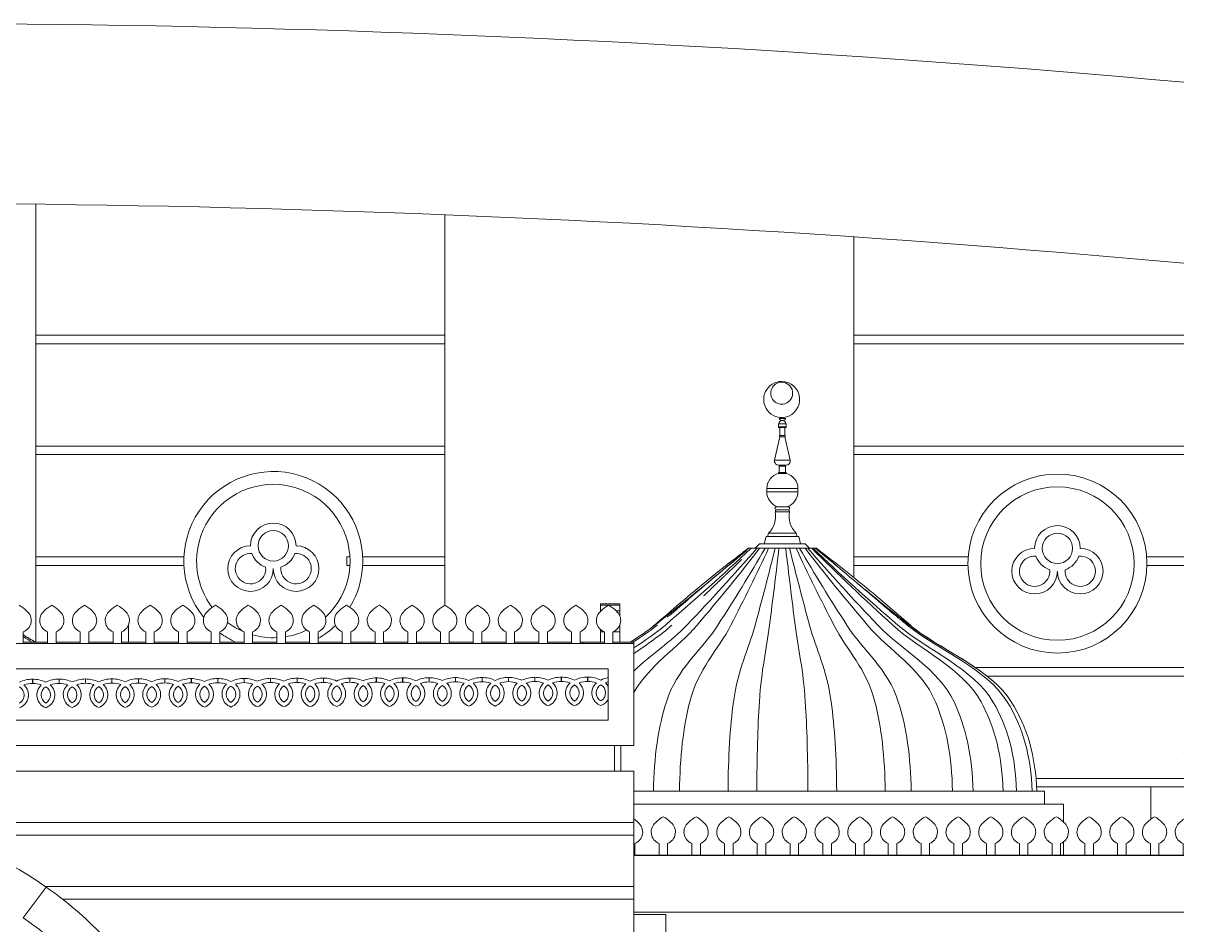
# Model space of a CAD drawing. Header units: inches. Extents: x -6210 to 141093, y -2740 to 21225.
# Drawn here: x 94231.3 to 94503.7, y 3400 to 3611.6 of the extents above; entities that cross this region are included whole.
import ezdxf

# ---------------------------------------------------------------- set-up
doc = ezdxf.new("R2010")
doc.units = ezdxf.units.IN
doc.header["$LTSCALE"] = 100
doc.header["$MEASUREMENT"] = 0
doc.layers.add('car area', color=53, linetype='Continuous')

msp = doc.modelspace()

# ---------------------------------------------------------------- linework, layer by layer
at = {"layer": 'car area', "linetype": 'Continuous', "lineweight": 0, "extrusion": (0, 1, 0)}
for p, q in [((94234.28068, 3569.10448), (94234.28068, 3466.33662)), ((94330.28068, 3474.99118), (94330.28068, 3566.62756)), ((94426.28068, 3561.42261), (94426.28068, 3481.46127)), ((94330.28068, 3538.33662), (94234.28068, 3538.33662)), ((94330.28068, 3536.33662), (94234.28068, 3536.33662)), ((94503.68385, 3538.33662), (94426.28068, 3538.33662)), ((94503.68385, 3536.33662), (94426.28068, 3536.33662)), ((94503.68385, 3536.33662), (94503.68451, 3536.33662)), ((94503.68451, 3536.33662), (94503.68385, 3536.33662)), ((94503.68451, 3536.33662), (94503.68385, 3536.33662)), ((94503.68451, 3536.33662), (94503.7107, 3536.33662)), ((94503.7107, 3536.33662), (94503.68451, 3536.33662)), ((94503.7107, 3536.33662), (94503.68451, 3536.33662)), ((94408.60415, 3517.56011), (94408.56385, 3516.87496)), ((94410.4082, 3516.87496), (94408.56385, 3516.87496)), ((94410.4082, 3516.87496), (94408.56385, 3516.87496)), ((94410.3679, 3517.56011), (94408.60415, 3517.56011)), ((94410.3679, 3517.56011), (94408.60415, 3517.56011)), ((94410.25975, 3518.79474), (94408.73591, 3518.79474)), ((94410.3679, 3517.56011), (94410.4082, 3516.87496)), ((94408.92154, 3514.46443), (94407.62515, 3509.04001)), ((94410.22393, 3516.67953), (94408.74812, 3516.67953)), ((94408.92154, 3516.67953), (94408.92154, 3514.83361)), ((94410.05051, 3514.83361), (94408.92154, 3514.83361)), ((94410.05051, 3514.83361), (94408.92154, 3514.83361)), ((94410.05051, 3514.46443), (94408.92154, 3514.46443)), ((94410.05051, 3514.46443), (94408.92154, 3514.46443)), ((94410.05051, 3516.67953), (94410.05051, 3514.83361)), ((94410.05051, 3514.46443), (94411.3469, 3509.04001)), ((94330.28068, 3512.33662), (94234.28068, 3512.33662)), ((94503.68377, 3512.33662), (94426.28068, 3512.33662)), ((94503.68385, 3512.33662), (94503.68377, 3512.33662)), ((94330.28068, 3510.33662), (94234.28068, 3510.33662)), ((94411.3469, 3509.04001), (94407.62515, 3509.04001)), ((94411.3469, 3509.04001), (94407.62515, 3509.04001)), ((94503.68377, 3510.33662), (94426.28068, 3510.33662)), ((94503.68377, 3510.33662), (94503.68385, 3510.33662)), ((94410.38361, 3506.15779), (94408.58845, 3506.15779)), ((94408.58845, 3506.15779), (94408.58845, 3505.92393)), ((94410.38361, 3505.92393), (94408.58845, 3505.92393)), ((94410.38361, 3505.92393), (94408.58845, 3505.92393)), ((94410.24516, 3507.81912), (94408.72689, 3507.81912)), ((94410.19902, 3507.63453), (94408.77304, 3507.63453)), ((94408.77304, 3507.63453), (94408.77304, 3506.15779)), ((94410.19902, 3507.63453), (94410.19902, 3506.15779)), ((94410.38361, 3506.15779), (94410.38361, 3505.92393)), ((94413.13815, 3502.35306), (94405.83391, 3502.35306)), ((94413.13815, 3501.61469), (94405.83391, 3501.61469)), ((94405.88005, 3502.35306), (94405.88005, 3501.61469)), ((94413.092, 3502.35306), (94413.092, 3501.61469)), ((94410.85882, 3498.10744), (94408.11323, 3498.10744)), ((94411.13826, 3496.93836), (94407.83379, 3496.93836)), ((94411.13826, 3496.93836), (94407.83379, 3496.93836)), ((94410.85882, 3497.36908), (94408.11323, 3497.36908)), ((94405.65197, 3491.12461), (94405.23502, 3489.36545)), ((94413.32008, 3491.12461), (94405.65197, 3491.12461)), ((94413.32008, 3491.12461), (94405.65197, 3491.12461)), ((94406.20639, 3491.86298), (94406.03138, 3491.12461)), ((94412.76566, 3491.86298), (94406.20639, 3491.86298)), ((94412.76566, 3491.86298), (94406.20639, 3491.86298)), ((94412.76566, 3491.86298), (94412.94067, 3491.12461)), ((94413.32008, 3491.12461), (94413.73704, 3489.36545)), ((94401.48603, 3488.33662), (94401.52603, 3488.33662)), ((94401.52603, 3488.33662), (94401.66871, 3488.33662)), ((94401.66871, 3488.33662), (94402.16252, 3488.33662)), ((94402.16252, 3488.33662), (94402.57661, 3488.33662)), ((94402.57661, 3488.33662), (94403.51589, 3488.33662)), ((94404.12768, 3489.36545), (94403.11487, 3488.33662)), ((94403.51589, 3488.33662), (94404.16085, 3488.33662)), ((94414.84437, 3489.36545), (94404.12768, 3489.36545)), ((94414.84437, 3489.36545), (94404.12768, 3489.36545)), ((94404.16085, 3488.33662), (94405.45366, 3488.33662)), ((94405.45366, 3488.33662), (94406.26636, 3488.33662)), ((94406.26636, 3488.33662), (94407.78615, 3488.33662)), ((94407.78615, 3488.33662), (94408.68703, 3488.33662)), ((94408.68703, 3488.33662), (94410.28503, 3488.33662)), ((94410.28503, 3488.33662), (94411.18591, 3488.33662)), ((94411.18591, 3488.33662), (94412.7057, 3488.33662)), ((94412.7057, 3488.33662), (94413.51839, 3488.33662)), ((94413.51839, 3488.33662), (94414.8112, 3488.33662)), ((94414.8112, 3488.33662), (94415.45616, 3488.33662)), ((94414.84437, 3489.36545), (94415.85718, 3488.33662)), ((94415.45616, 3488.33662), (94416.39544, 3488.33662)), ((94416.39544, 3488.33662), (94416.7152, 3488.33662)), ((94416.7152, 3488.33662), (94417.30334, 3488.33662)), ((94417.30334, 3488.33662), (94417.42014, 3488.33662)), ((94417.42014, 3488.33662), (94417.48603, 3488.33662)), ((94269.02951, 3486.33662), (94234.28068, 3486.33662)), ((94269.03152, 3484.33662), (94234.28068, 3484.33662)), ((94307.26395, 3484.33662), (94307.26759, 3486.33662)), ((94307.97769, 3484.33662), (94307.26395, 3484.33662)), ((94307.98004, 3486.33662), (94307.26759, 3486.33662)), ((94330.28068, 3484.33662), (94310.98184, 3484.33662)), ((94330.28068, 3486.33662), (94310.98385, 3486.33662)), ((94453.1091, 3486.33662), (94426.28068, 3486.33662)), ((94453.05426, 3484.33662), (94426.28068, 3484.33662)), ((94503.68377, 3486.33662), (94494.99081, 3486.33662)), ((94503.68377, 3484.33662), (94495.04566, 3484.33662)), ((94503.68385, 3486.33662), (94503.68377, 3486.33662)), ((94503.68377, 3484.33662), (94503.68385, 3484.33662)), ((94366.80573, 3474.99864), (94366.80573, 3475.30981)), ((94366.80573, 3475.30981), (94371.30573, 3475.30981)), ((94366.80573, 3474.99842), (94366.80573, 3474.99864)), ((94366.80573, 3474.99864), (94368.70294, 3474.99864)), ((94366.80573, 3473.64529), (94366.80573, 3474.99842)), ((94366.80573, 3474.99842), (94368.70252, 3474.99842)), ((94366.80573, 3473.53195), (94366.80573, 3473.64529)), ((94366.80573, 3473.64529), (94366.94039, 3473.64529)), ((94368.70391, 3474.99864), (94371.30573, 3474.99864)), ((94368.70434, 3474.99842), (94371.30573, 3474.99842)), ((94370.46647, 3473.64529), (94371.30573, 3473.64529)), ((94371.30573, 3475.30981), (94371.30573, 3474.99864)), ((94371.30573, 3474.99864), (94371.30573, 3474.99842)), ((94371.30573, 3474.99842), (94371.30573, 3473.64529)), ((94371.30573, 3473.64529), (94371.30573, 3472.56071)), ((94231.32843, 3468.75167), (94231.32843, 3466.04076)), ((94237.01593, 3466.04076), (94237.01593, 3468.75168)), ((94239.01593, 3468.75168), (94239.01593, 3466.04076)), ((94244.70343, 3466.04076), (94244.70343, 3468.75168)), ((94246.70343, 3468.75168), (94246.70343, 3466.04076)), ((94252.39093, 3466.04076), (94252.39093, 3468.7518)), ((94254.39093, 3468.7518), (94254.39093, 3466.04076)), ((94255.98603, 3466.33662), (94255.98603, 3470.25101)), ((94255.98603, 3466.33662), (94255.98603, 3470.25101)), ((94260.07843, 3466.04076), (94260.07843, 3468.75193)), ((94262.07843, 3468.75193), (94262.07843, 3466.04076)), ((94267.76593, 3466.04076), (94267.76593, 3468.7517)), ((94269.76593, 3468.7517), (94269.76593, 3466.04076)), ((94275.45343, 3466.04076), (94275.45343, 3468.7517)), ((94277.45343, 3468.7517), (94277.45343, 3466.04076)), ((94283.14093, 3466.04076), (94283.14093, 3468.75171)), ((94285.14093, 3468.75171), (94285.14093, 3466.04076)), ((94290.82843, 3466.04076), (94290.82843, 3468.75183)), ((94292.82843, 3468.75183), (94292.82843, 3466.04076)), ((94298.51593, 3466.04076), (94298.51593, 3468.75195)), ((94300.51593, 3468.75195), (94300.51593, 3466.04076)), ((94306.20343, 3466.04076), (94306.20343, 3468.75173)), ((94308.20343, 3468.75173), (94308.20343, 3466.04076)), ((94313.89093, 3466.04076), (94313.89093, 3468.75173)), ((94315.89093, 3468.75173), (94315.89093, 3466.04076)), ((94321.57843, 3466.04076), (94321.57843, 3468.75174)), ((94323.57843, 3468.75174), (94323.57843, 3466.04076)), ((94329.26593, 3466.04076), (94329.26593, 3468.75186)), ((94331.26593, 3468.75186), (94331.26593, 3466.04076)), ((94336.95343, 3466.04076), (94336.95343, 3468.75198)), ((94338.95343, 3468.75198), (94338.95343, 3466.04076)), ((94344.64093, 3466.04076), (94344.64093, 3468.75175)), ((94346.64093, 3468.75175), (94346.64093, 3466.04076)), ((94352.32843, 3466.04076), (94352.32843, 3468.75176)), ((94354.32843, 3468.75176), (94354.32843, 3466.04076)), ((94360.01593, 3466.04076), (94360.01593, 3468.75177)), ((94362.01593, 3468.75177), (94362.01593, 3466.04076)), ((94366.80573, 3468.75141), (94366.80573, 3469.29607)), ((94366.80573, 3466.33662), (94366.80573, 3468.75141)), ((94366.80573, 3468.75141), (94367.70343, 3468.75141)), ((94367.70343, 3466.04076), (94367.70343, 3468.75189)), ((94369.70343, 3468.75189), (94369.70343, 3466.04076)), ((94369.70343, 3468.75141), (94371.30573, 3468.75141)), ((94371.30573, 3470.26732), (94371.30573, 3468.75141)), ((94371.30573, 3468.75141), (94371.30573, 3466.33662)), ((94047.59647, 3466.04076), (94374.59647, 3466.04076)), ((94237.01593, 3466.33662), (94231.32843, 3466.33662)), ((94244.70343, 3466.33662), (94239.01593, 3466.33662)), ((94252.39093, 3466.33662), (94246.70343, 3466.33662)), ((94260.07843, 3466.33662), (94254.39093, 3466.33662)), ((94267.76593, 3466.33662), (94262.07843, 3466.33662)), ((94275.45343, 3466.33662), (94269.76593, 3466.33662)), ((94283.14093, 3466.33662), (94277.45343, 3466.33662)), ((94290.82843, 3466.33662), (94285.14093, 3466.33662)), ((94298.51593, 3466.33662), (94292.82843, 3466.33662)), ((94306.20343, 3466.33662), (94300.51593, 3466.33662)), ((94313.89093, 3466.33662), (94308.20343, 3466.33662)), ((94321.57843, 3466.33662), (94315.89093, 3466.33662)), ((94329.26593, 3466.33662), (94323.57843, 3466.33662)), ((94336.95343, 3466.33662), (94331.26593, 3466.33662)), ((94344.64093, 3466.33662), (94338.95343, 3466.33662)), ((94352.32843, 3466.33662), (94346.64093, 3466.33662)), ((94360.01593, 3466.33662), (94354.32843, 3466.33662)), ((94362.59647, 3466.33662), (94362.01593, 3466.33662)), ((94362.59647, 3466.33662), (94362.59647, 3466.04076)), ((94367.70343, 3466.33662), (94362.59647, 3466.33662)), ((94374.59647, 3466.33662), (94369.70343, 3466.33662)), ((94374.59647, 3466.04076), (94374.59647, 3466.33662)), ((94374.59647, 3466.04076), (94374.59647, 3442.04076)), ((94053.59647, 3460.04076), (94368.59647, 3460.04076)), ((94368.59647, 3460.04076), (94368.59647, 3448.04076)), ((94503.68377, 3460.33662), (94454.83768, 3460.33662)), ((94503.68385, 3460.33662), (94503.68377, 3460.33662)), ((94233.5005, 3456.62859), (94233.5005, 3457.62585)), ((94233.52793, 3457.6259), (94233.52793, 3456.62864)), ((94239.7126, 3457.64911), (94239.7126, 3456.65185)), ((94239.7126, 3456.65185), (94239.7126, 3457.64911)), ((94245.9247, 3457.67236), (94245.9247, 3456.6751)), ((94245.9247, 3456.6751), (94245.9247, 3457.67236)), ((94252.1368, 3457.69562), (94252.1368, 3456.69836)), ((94252.1368, 3456.69836), (94252.1368, 3457.69562)), ((94258.3489, 3457.71888), (94258.3489, 3456.72162)), ((94258.3489, 3456.72162), (94258.3489, 3457.71888)), ((94264.561, 3457.74213), (94264.561, 3456.74487)), ((94264.561, 3456.74487), (94264.561, 3457.74213)), ((94270.74567, 3456.76808), (94270.74567, 3457.76534)), ((94270.7731, 3457.76539), (94270.7731, 3456.76813)), ((94276.95777, 3457.7886), (94276.95777, 3456.79133)), ((94276.95777, 3456.79133), (94276.95777, 3457.7886)), ((94283.16987, 3457.81185), (94283.16987, 3456.81459)), ((94283.16987, 3456.81459), (94283.16987, 3457.81185)), ((94289.38197, 3457.83511), (94289.38197, 3456.83785)), ((94289.38197, 3456.83785), (94289.38197, 3457.83511)), ((94295.56664, 3456.86105), (94295.56664, 3457.85831)), ((94295.59407, 3457.85836), (94295.59407, 3456.8611)), ((94301.77874, 3457.88157), (94301.77874, 3456.88431)), ((94301.77874, 3456.88431), (94301.77874, 3457.88157)), ((94307.99084, 3457.90483), (94307.99084, 3456.90757)), ((94307.99084, 3456.90757), (94307.99084, 3457.90483)), ((94314.17551, 3456.93077), (94314.17551, 3457.92803)), ((94314.20294, 3457.92808), (94314.20294, 3456.93082)), ((94320.36018, 3456.95398), (94320.36018, 3457.95124)), ((94320.38761, 3457.95129), (94320.38761, 3456.95403)), ((94326.57228, 3457.97449), (94326.57228, 3456.97723)), ((94326.57228, 3456.97723), (94326.57228, 3457.97449)), ((94332.78438, 3457.99775), (94332.78438, 3457.00049)), ((94332.78438, 3457.00049), (94332.78438, 3457.99775)), ((94338.99648, 3458.02101), (94338.99648, 3457.02375)), ((94338.99648, 3457.02375), (94338.99648, 3458.02101)), ((94345.20858, 3458.04426), (94345.20858, 3457.047)), ((94345.20858, 3457.047), (94345.20858, 3458.04426)), ((94351.42068, 3458.06752), (94351.42068, 3457.07026)), ((94351.42068, 3457.07026), (94351.42068, 3458.06752)), ((94357.60535, 3457.09346), (94357.60535, 3458.09073)), ((94357.63278, 3458.09078), (94357.63278, 3457.09352)), ((94363.79002, 3457.11667), (94363.79002, 3458.11393)), ((94363.81745, 3458.11398), (94363.81745, 3457.11672)), ((94503.68377, 3458.33662), (94457.56851, 3458.33662)), ((94503.68377, 3458.33662), (94503.68385, 3458.33662)), ((94368.59647, 3448.04076), (94053.59647, 3448.04076)), ((94047.59647, 3442.04076), (94374.59647, 3442.04076)), ((94370.09647, 3442.04076), (94370.09647, 3436.04076)), ((94371.59647, 3442.04076), (94371.59647, 3436.04076)), ((94371.59647, 3442.04076), (94371.59647, 3436.04076)), ((94503.68363, 3440.33662), (94503.68407, 3440.33662)), ((94503.68407, 3440.35874), (94503.68381, 3440.35874)), ((94374.59647, 3436.04076), (94047.59647, 3436.04076)), ((94374.59647, 3436.04076), (94374.59647, 3424.00777)), ((94503.68381, 3434.33662), (94469.02586, 3434.33662)), ((94470.98603, 3431.33662), (94374.59647, 3431.33662)), ((94503.68381, 3432.33662), (94469.15476, 3432.33662)), ((94470.98603, 3428.33662), (94470.98603, 3431.33662)), ((94495.98603, 3424.78306), (94495.98603, 3432.33662)), ((94495.98603, 3424.78306), (94495.98603, 3432.33662)), ((94475.48603, 3428.33662), (94374.59647, 3428.33662)), ((94475.48603, 3424.0593), (94475.48603, 3428.33662)), ((94047.59647, 3424.00777), (94374.59647, 3424.00777)), ((94374.59647, 3424.00777), (94374.59647, 3421.00777)), ((94374.59647, 3421.00777), (94047.59647, 3421.00777)), ((94374.59647, 3421.00777), (94374.59647, 3409.00777)), ((94374.86102, 3419.08468), (94374.86103, 3416.33907)), ((94380.54853, 3416.33919), (94380.54852, 3419.0848)), ((94382.54852, 3419.0848), (94382.54853, 3416.3392)), ((94388.23603, 3416.33908), (94388.23602, 3419.08469)), ((94390.23602, 3419.08469), (94390.23603, 3416.33908)), ((94395.92353, 3416.33909), (94395.92352, 3419.0847)), ((94397.92352, 3419.0847), (94397.92353, 3416.33909)), ((94403.61103, 3416.33909), (94403.61102, 3419.0847)), ((94405.61102, 3419.0847), (94405.61103, 3416.3391)), ((94411.29853, 3416.33922), (94411.29852, 3419.08483)), ((94413.29852, 3419.08483), (94413.29853, 3416.33922)), ((94418.98603, 3416.33934), (94418.98602, 3419.08495)), ((94420.98602, 3419.08495), (94420.98603, 3416.33934)), ((94426.67353, 3416.33946), (94426.67352, 3419.08507)), ((94428.67352, 3419.08507), (94428.67353, 3416.33946)), ((94434.36103, 3416.33958), (94434.36102, 3419.08519)), ((94436.36102, 3419.08519), (94436.36103, 3416.33958)), ((94442.04853, 3416.3397), (94442.04852, 3419.08531)), ((94444.04852, 3419.08531), (94444.04853, 3416.33971)), ((94449.73603, 3416.33913), (94449.73602, 3419.08474)), ((94451.73602, 3419.08474), (94451.73603, 3416.33913)), ((94457.42353, 3416.33925), (94457.42352, 3419.08486)), ((94459.42352, 3419.08486), (94459.42353, 3416.33925)), ((94465.11103, 3416.33937), (94465.11102, 3419.08498)), ((94467.11102, 3419.08498), (94467.11103, 3416.33937)), ((94472.79853, 3416.33914), (94472.79852, 3419.08475)), ((94474.79852, 3419.08475), (94474.79853, 3416.33915)), ((94475.48603, 3416.33662), (94475.48603, 3419.45794)), ((94480.48603, 3416.33927), (94480.48602, 3419.08488)), ((94482.48602, 3419.08488), (94482.48603, 3416.33927)), ((94488.17353, 3416.33916), (94488.17352, 3419.08477)), ((94490.17352, 3419.08477), (94490.17353, 3416.33916)), ((94495.86103, 3416.33928), (94495.86102, 3419.08489)), ((94497.86102, 3419.08489), (94497.86103, 3416.33928)), ((94503.54853, 3416.3394), (94503.54852, 3419.08501)), ((94374.86103, 3416.33907), (94374.59647, 3416.33907)), ((94503.68381, 3416.33662), (94374.59647, 3416.33662)), ((94374.59647, 3416.22445), (94503.68381, 3416.22445)), ((94382.54853, 3416.3392), (94380.54853, 3416.33919)), ((94390.23603, 3416.33908), (94388.23603, 3416.33908)), ((94397.92353, 3416.33909), (94395.92353, 3416.33909)), ((94405.61103, 3416.3391), (94403.61103, 3416.33909)), ((94413.29853, 3416.33922), (94411.29853, 3416.33922)), ((94420.98603, 3416.33934), (94418.98603, 3416.33934)), ((94428.67353, 3416.33946), (94426.67353, 3416.33946)), ((94436.36103, 3416.33958), (94434.36103, 3416.33958)), ((94444.04853, 3416.33971), (94442.04853, 3416.3397)), ((94451.73603, 3416.33913), (94449.73603, 3416.33913)), ((94459.42353, 3416.33925), (94457.42353, 3416.33925)), ((94467.11103, 3416.33937), (94465.11103, 3416.33937)), ((94474.79853, 3416.33915), (94472.79853, 3416.33914)), ((94482.48603, 3416.33927), (94480.48603, 3416.33927)), ((94490.17353, 3416.33916), (94488.17353, 3416.33916)), ((94497.86103, 3416.33928), (94495.86103, 3416.33928)), ((94495.98603, 3416.33662), (94495.98603, 3416.33928)), ((94495.98603, 3416.33662), (94495.98603, 3416.33928)), ((94503.68381, 3416.3394), (94503.54853, 3416.3394)), ((94231.30199, 3401.64396), (94236.69236, 3408.85755)), ((94236.69236, 3408.85755), (94231.30199, 3401.64396)), ((94236.47856, 3409.00777), (94374.59647, 3409.00777)), ((94374.59647, 3409.00777), (94374.59647, 3406.00777)), ((94374.59647, 3406.00777), (94240.54426, 3406.00777)), ((94374.59647, 3406.00777), (94374.59647, 3394.00777)), ((94374.59647, 3402.99292), (94503.68381, 3402.99292)), ((94374.59647, 3402.37993), (94382.14535, 3402.37993)), ((94382.14535, 3402.37993), (94382.14535, 3397.08891))]:
    msp.add_line(p, q, dxfattribs=at)
at = {"layer": 'car area', "linetype": 'Continuous', "lineweight": 0}
for centre, radius in [((94474.04996, 3484.7616), 21), ((94474.04996, 3484.7616), 18), ((94290.00668, 3488.92511), 3.56742), ((94474.04996, 3488.32902), 3.56742)]:
    msp.add_circle(centre, radius, dxfattribs=at)
for centre, radius, start, end in [((94196.10471, 188.50168), 3423.06633, 84.84427915, 101.01648637), ((94194.928, 182.26676), 3387.06633, 84.7698104, 100.42093149), ((94409.35752, 3523.27803), 4.24062, 90.3154896, 282.0113987), ((94409.35623, 3524.75638), 2.57763, 90.4359276, 286.2804053), ((94409.31124, 3523.27303), 4.24561, 282.6363477, 89.6905406), ((94409.31124, 3524.74977), 2.58429, 287.2789929, 89.43734), ((94408.74812, 3516.86412), 0.18459, 176.6335393, 270), ((94409.51141, 3517.37845), 0.92526, 91.5717031, 168.6771959), ((94409.52321, 3519.17955), 0.87631, 206.0479493, 268.3404788), ((94409.46065, 3517.37845), 0.92526, 11.3228041, 88.4282969), ((94409.47245, 3519.17955), 0.87631, 271.6595212, 333.9520507), ((94410.22393, 3516.86412), 0.18459, 270, 3.3664607), ((94408.92154, 3514.64902), 0.18459, 90, 270), ((94410.05051, 3514.64902), 0.18459, 270, 90), ((94408.72689, 3508.92667), 1.10755, 174.1265465, 270), ((94410.24516, 3508.92667), 1.10755, 270, 5.8734535), ((94290.00668, 3485.35769), 21, 0, 219.0585117), ((94409.52574, 3502.35306), 3.69184, 104.707459, 180), ((94409.44631, 3502.35306), 3.69184, 0, 75.292541), ((94290.00668, 3485.35769), 18, 312.890265, 180), ((94409.52574, 3501.61469), 3.69184, 180, 251.8051277), ((94409.44631, 3501.61469), 3.69184, 288.1948723, 0), ((94408.11323, 3497.73826), 0.36918, 90, 270), ((94410.85882, 3497.73826), 0.36918, 270, 90), ((94402.11866, 3495.97229), 5.79621, 314.8491409, 9.5944037), ((94408.19781, 3496.99989), 0.36918, 90, 189.5944037), ((94410.77424, 3496.99989), 0.36918, 350.4055963, 90), ((94416.85339, 3495.97229), 5.79621, 170.4055963, 225.1508591), ((94290.00668, 3488.92511), 5.35112, 0, 180), ((94474.04996, 3488.32902), 5.35112, 0, 180), ((94284.65555, 3483.57399), 5.35112, 90, 0), ((94284.65555, 3483.57399), 3.56742, 85.0010783, 4.9989217), ((94290.00668, 3488.92511), 5.35112, 199.6253966, 250.3746034), ((94295.3578, 3483.57399), 5.35112, 180, 90), ((94295.3578, 3483.57399), 3.56742, 175.0010783, 94.9989217), ((94290.00668, 3488.92511), 5.35112, 289.6253966, 340.3746034), ((94468.69883, 3482.97789), 5.35112, 90, 0), ((94479.40108, 3482.97789), 5.35112, 180, 90), ((94290.00668, 3485.35769), 18, 180, 217.0929167), ((94290.00668, 3485.35769), 21, 328.9122798, 0), ((94468.69883, 3482.97789), 3.56742, 85.0010783, 4.9989217), ((94474.04996, 3488.32902), 5.35112, 199.6253966, 250.3746034), ((94479.40108, 3482.97789), 3.56742, 175.0010783, 94.9989217), ((94474.04996, 3488.32902), 5.35112, 289.6253966, 340.3746034), ((94227.40709, 3469.36928), 6.34226, 42.3958801, 62.5731864), ((94230.32843, 3471.4138), 2.84375, 290.588166, 51.7014143), ((94238.01593, 3471.4138), 2.84375, 128.2985857, 249.4118283), ((94240.93727, 3469.36929), 6.34226, 117.4268136, 137.6041199), ((94235.09459, 3469.36929), 6.34226, 42.3958801, 62.5731864), ((94238.01593, 3471.4138), 2.84375, 290.588166, 51.7014143), ((94245.70343, 3471.41381), 2.84375, 128.2985857, 249.4118283), ((94248.62477, 3469.3693), 6.34226, 117.4268136, 137.6041199), ((94242.78209, 3469.3693), 6.34226, 42.3958801, 62.5731864), ((94245.70343, 3471.41381), 2.84375, 290.588166, 51.7014143), ((94253.39093, 3471.41393), 2.84375, 128.2985857, 249.4118283), ((94256.31227, 3469.36942), 6.34226, 117.4268136, 137.6041199), ((94250.46959, 3469.36942), 6.34226, 42.3958801, 62.5731864), ((94253.39093, 3471.41393), 2.84375, 290.588166, 51.7014143), ((94261.07843, 3471.41405), 2.84375, 128.2985857, 249.4118283), ((94263.99977, 3469.36954), 6.34226, 117.4268136, 137.6041199), ((94258.15709, 3469.36954), 6.34226, 42.3958801, 62.5731864), ((94261.07843, 3471.41405), 2.84375, 290.588166, 51.7014143), ((94268.76593, 3471.41382), 2.84375, 128.2985857, 249.4118283), ((94271.68727, 3469.36931), 6.34226, 117.4268136, 137.6041199), ((94265.84459, 3469.36931), 6.34226, 42.3958801, 62.5731864), ((94268.76593, 3471.41382), 2.84375, 290.588166, 51.7014143), ((94276.45343, 3471.41383), 2.84375, 128.2985857, 249.4118283), ((94279.37477, 3469.36932), 6.34226, 117.4268136, 137.6041199), ((94273.53209, 3469.36932), 6.34226, 42.3958801, 62.5731864), ((94276.45343, 3471.41383), 2.84375, 290.588166, 51.7014143), ((94284.14093, 3471.41384), 2.84375, 128.2985857, 249.4118283), ((94287.06227, 3469.36932), 6.34226, 117.4268136, 137.6041199), ((94281.21959, 3469.36932), 6.34226, 42.3958801, 62.5731864), ((94284.14093, 3471.41384), 2.84375, 290.588166, 51.7014143), ((94291.82843, 3471.41396), 2.84375, 128.2985857, 249.4118283), ((94294.74977, 3469.36945), 6.34226, 117.4268136, 137.6041199), ((94288.90709, 3469.36945), 6.34226, 42.3958801, 62.5731864), ((94291.82843, 3471.41396), 2.84375, 290.588166, 51.7014143), ((94299.51593, 3471.41408), 2.84375, 128.2985857, 249.4118283), ((94302.43727, 3469.36957), 6.34226, 117.4268136, 137.6041199), ((94296.59459, 3469.36957), 6.34226, 42.3958801, 62.5731864), ((94299.51593, 3471.41408), 2.84375, 290.588166, 51.7014143), ((94307.20343, 3471.41385), 2.84375, 128.2985857, 249.4118283), ((94310.12477, 3469.36934), 6.34226, 117.4268136, 137.6041199), ((94304.28209, 3469.36934), 6.34226, 42.3958801, 62.5731864), ((94307.20343, 3471.41385), 2.84375, 290.588166, 51.7014143), ((94314.89093, 3471.41386), 2.84375, 128.2985857, 249.4118283), ((94317.81227, 3469.36935), 6.34226, 117.4268136, 137.6041199), ((94311.96959, 3469.36935), 6.34226, 42.3958801, 62.5731864), ((94314.89093, 3471.41386), 2.84375, 290.588166, 51.7014143), ((94322.57843, 3471.41386), 2.84375, 128.2985857, 249.4118283), ((94325.49977, 3469.36935), 6.34226, 117.4268136, 137.6041199), ((94319.65709, 3469.36935), 6.34226, 42.3958801, 62.5731864), ((94322.57843, 3471.41386), 2.84375, 290.588166, 51.7014143), ((94330.26593, 3471.41399), 2.84375, 128.2985857, 249.4118283), ((94333.18727, 3469.36947), 6.34226, 117.4268136, 137.6041199), ((94327.34459, 3469.36947), 6.34226, 42.3958801, 62.5731864), ((94330.26593, 3471.41399), 2.84375, 290.588166, 51.7014143), ((94337.95343, 3471.41411), 2.84375, 128.2985857, 249.4118283), ((94340.87477, 3469.3696), 6.34226, 117.4268136, 137.6041199), ((94335.03209, 3469.3696), 6.34226, 42.3958801, 62.5731864), ((94337.95343, 3471.41411), 2.84375, 290.588166, 51.7014143), ((94345.64093, 3471.41388), 2.84375, 128.2985857, 249.4118283), ((94348.56227, 3469.36937), 6.34226, 117.4268136, 137.6041199), ((94342.71959, 3469.36937), 6.34226, 42.3958801, 62.5731864), ((94345.64093, 3471.41388), 2.84375, 290.588166, 51.7014143), ((94353.32843, 3471.41389), 2.84375, 128.2985857, 249.4118283), ((94356.24977, 3469.36937), 6.34226, 117.4268136, 137.6041199), ((94350.40709, 3469.36937), 6.34226, 42.3958801, 62.5731864), ((94353.32843, 3471.41389), 2.84375, 290.588166, 51.7014143), ((94361.01593, 3471.41389), 2.84375, 128.2985857, 249.4118283), ((94363.93727, 3469.36938), 6.34226, 117.4268136, 137.6041199), ((94358.09459, 3469.36938), 6.34226, 42.3958801, 62.5731864), ((94361.01593, 3471.41389), 2.84375, 290.588166, 51.7014143), ((94368.70343, 3471.41401), 2.84375, 128.2985857, 249.4118283), ((94371.62477, 3469.3695), 6.34226, 117.4268136, 137.6041199), ((94365.78209, 3469.3695), 6.34226, 42.3958801, 62.5731864), ((94368.70343, 3471.41401), 2.84375, 290.588166, 51.7014143), ((94290.00668, 3485.35769), 18, 233.3194939, 247.5776761), ((94290.00668, 3485.35769), 21, 233.289375, 244.9265645), ((94290.00668, 3485.35769), 18, 254.316724, 272.6166229), ((94290.00668, 3485.35769), 18, 279.0191119, 295.6960591), ((94290.00668, 3485.35769), 21, 300.0291484, 314.0359241), ((94233.52793, 3450.30374), 7.32216, 90, 115.3146468), ((94233.5005, 3450.30369), 7.32216, 65.1143541, 90), ((94239.7126, 3450.32695), 7.32216, 90, 115.3146468), ((94239.7126, 3450.32695), 7.32216, 65.1143541, 90), ((94245.9247, 3450.35021), 7.32216, 90, 115.3146468), ((94245.9247, 3450.35021), 7.32216, 65.1143541, 90), ((94252.1368, 3450.37346), 7.32216, 90, 115.3146468), ((94252.1368, 3450.37346), 7.32216, 65.1143541, 90), ((94258.3489, 3450.39672), 7.32216, 90, 115.3146468), ((94258.3489, 3450.39672), 7.32216, 65.1143541, 90), ((94264.561, 3450.41998), 7.32216, 90, 115.3146468), ((94264.561, 3450.41998), 7.32216, 65.1143541, 90), ((94270.7731, 3450.44323), 7.32216, 90, 115.3146468), ((94270.74567, 3450.44318), 7.32216, 65.1143541, 90), ((94276.95777, 3450.46644), 7.32216, 90, 115.3146468), ((94276.95777, 3450.46644), 7.32216, 65.1143541, 90), ((94283.16987, 3450.48969), 7.32216, 90, 115.3146468), ((94283.16987, 3450.48969), 7.32216, 65.1143541, 90), ((94289.38197, 3450.51295), 7.32216, 90, 115.3146468), ((94289.38197, 3450.51295), 7.32216, 65.1143541, 90), ((94295.59407, 3450.53621), 7.32216, 90, 115.3146468), ((94295.56664, 3450.53616), 7.32216, 65.1143541, 90), ((94301.77874, 3450.55941), 7.32216, 90, 115.3146468), ((94301.78085, 3450.54771), 6.3366, 90.0190987, 108.9756396), ((94301.77874, 3450.55941), 7.32216, 65.1143541, 90), ((94301.78085, 3450.54771), 6.3366, 71.2319189, 90.0190987), ((94307.99084, 3450.58267), 7.32216, 90, 115.3146468), ((94307.99295, 3450.57097), 6.3366, 90.0190987, 108.9756396), ((94307.99084, 3450.58267), 7.32216, 65.1143541, 90), ((94307.99295, 3450.57097), 6.3366, 71.2319189, 90.0190987), ((94314.20294, 3450.60593), 7.32216, 90, 115.3146468), ((94314.20505, 3450.59422), 6.3366, 90.0190987, 108.9756396), ((94314.17551, 3450.60587), 7.32216, 65.1143541, 90), ((94314.17762, 3450.59417), 6.3366, 71.2319189, 90.0190987), ((94320.38761, 3450.62913), 7.32216, 90, 115.3146468), ((94320.38972, 3450.61743), 6.3366, 90.0190987, 108.9756396), ((94320.36018, 3450.62908), 7.32216, 65.1143541, 90), ((94320.36229, 3450.61738), 6.3366, 71.2319189, 90.0190987), ((94326.57228, 3450.65234), 7.32216, 90, 115.3146468), ((94326.57439, 3450.64063), 6.3366, 90.0190987, 108.9756396), ((94326.57228, 3450.65234), 7.32216, 65.1143541, 90), ((94326.57439, 3450.64063), 6.3366, 71.2319189, 90.0190987), ((94332.78438, 3450.67559), 7.32216, 90, 115.3146468), ((94332.78649, 3450.66389), 6.3366, 90.0190987, 108.9756396), ((94332.78438, 3450.67559), 7.32216, 65.1143541, 90), ((94332.78649, 3450.66389), 6.3366, 71.2319189, 90.0190987), ((94338.99648, 3450.69885), 7.32216, 90, 115.3146468), ((94338.99859, 3450.68715), 6.3366, 90.0190987, 108.9756396), ((94338.99648, 3450.69885), 7.32216, 65.1143541, 90), ((94338.99859, 3450.68715), 6.3366, 71.2319189, 90.0190987), ((94345.20858, 3450.72211), 7.32216, 90, 115.3146468), ((94345.21069, 3450.7104), 6.3366, 90.0190987, 108.9756396), ((94345.20858, 3450.72211), 7.32216, 65.1143541, 90), ((94345.21069, 3450.7104), 6.3366, 71.2319189, 90.0190987), ((94351.42068, 3450.74536), 7.32216, 90, 115.3146468), ((94351.42279, 3450.73366), 6.3366, 90.0190987, 108.9756396), ((94351.42068, 3450.74536), 7.32216, 65.1143541, 90), ((94351.42279, 3450.73366), 6.3366, 71.2319189, 90.0190987), ((94357.63278, 3450.76862), 7.32216, 90, 115.3146468), ((94357.6349, 3450.75692), 6.3366, 90.0190987, 108.9756396), ((94357.60535, 3450.76857), 7.32216, 65.1143541, 90), ((94357.60747, 3450.75687), 6.3366, 71.2319189, 90.0190987), ((94363.81745, 3450.79182), 7.32216, 90, 115.3146468), ((94363.81957, 3450.78012), 6.3366, 90.0190987, 108.9756396), ((94363.79002, 3450.79177), 7.32216, 65.1143541, 90), ((94363.79213, 3450.78007), 6.3366, 71.2319189, 90.0190987), ((94370.00212, 3450.81503), 7.32216, 101.0679487, 115.3146468), ((94370.00423, 3450.80333), 6.3366, 102.836212, 108.9756396), ((94229.3382, 3453.91121), 3.18973, 289.8610043, 48.0713122), ((94229.3382, 3453.91121), 2.18973, 299.6625692, 60.3374308), ((94233.53004, 3450.29204), 6.3366, 90.0190987, 108.9756396), ((94233.50261, 3450.29199), 6.3366, 71.2319189, 90.0190987), ((94237.69022, 3453.93441), 3.18973, 132.3525343, 250.1389957), ((94237.69022, 3453.93441), 2.18973, 119.6625692, 240.3374308), ((94235.52287, 3453.93441), 3.18973, 289.8610043, 48.0713122), ((94235.52287, 3453.93441), 2.18973, 299.6625692, 60.3374308), ((94239.71471, 3450.31525), 6.3366, 90.0190987, 108.9756396), ((94239.71471, 3450.31525), 6.3366, 71.2319189, 90.0190987), ((94243.90232, 3453.95767), 3.18973, 132.3525343, 250.1389957), ((94243.90232, 3453.95767), 2.18973, 119.6625692, 240.3374308), ((94241.73497, 3453.95767), 3.18973, 289.8610043, 48.0713122), ((94241.73497, 3453.95767), 2.18973, 299.6625692, 60.3374308), ((94245.92681, 3450.3385), 6.3366, 90.0190987, 108.9756396), ((94245.92681, 3450.3385), 6.3366, 71.2319189, 90.0190987), ((94250.11442, 3453.98093), 3.18973, 132.3525343, 250.1389957), ((94250.11442, 3453.98093), 2.18973, 119.6625692, 240.3374308), ((94247.94707, 3453.98093), 3.18973, 289.8610043, 48.0713122), ((94247.94707, 3453.98093), 2.18973, 299.6625692, 60.3374308), ((94252.13891, 3450.36176), 6.3366, 90.0190987, 108.9756396), ((94252.13891, 3450.36176), 6.3366, 71.2319189, 90.0190987), ((94256.32652, 3454.00418), 3.18973, 132.3525343, 250.1389957), ((94256.32652, 3454.00418), 2.18973, 119.6625692, 240.3374308), ((94254.15917, 3454.00418), 3.18973, 289.8610043, 48.0713122), ((94254.15917, 3454.00418), 2.18973, 299.6625692, 60.3374308), ((94258.35101, 3450.38502), 6.3366, 90.0190987, 108.9756396), ((94258.35101, 3450.38502), 6.3366, 71.2319189, 90.0190987), ((94262.53862, 3454.02744), 3.18973, 132.3525343, 250.1389957), ((94262.53862, 3454.02744), 2.18973, 119.6625692, 240.3374308), ((94260.37127, 3454.02744), 3.18973, 289.8610043, 48.0713122), ((94260.37127, 3454.02744), 2.18973, 299.6625692, 60.3374308), ((94264.56311, 3450.40827), 6.3366, 90.0190987, 108.9756396), ((94264.56311, 3450.40827), 6.3366, 71.2319189, 90.0190987), ((94268.75072, 3454.0507), 3.18973, 132.3525343, 250.1389957), ((94268.75072, 3454.0507), 2.18973, 119.6625692, 240.3374308), ((94266.58337, 3454.0507), 3.18973, 289.8610043, 48.0713122), ((94266.58337, 3454.0507), 2.18973, 299.6625692, 60.3374308), ((94270.77521, 3450.43153), 6.3366, 90.0190987, 108.9756396), ((94270.74778, 3450.43148), 6.3366, 71.2319189, 90.0190987), ((94274.93539, 3454.0739), 3.18973, 132.3525343, 250.1389957), ((94274.93539, 3454.0739), 2.18973, 119.6625692, 240.3374308), ((94272.76804, 3454.0739), 3.18973, 289.8610043, 48.0713122), ((94272.76804, 3454.0739), 2.18973, 299.6625692, 60.3374308), ((94276.95988, 3450.45474), 6.3366, 90.0190987, 108.9756396), ((94276.95988, 3450.45474), 6.3366, 71.2319189, 90.0190987), ((94281.14749, 3454.09716), 3.18973, 132.3525343, 250.1389957), ((94281.14749, 3454.09716), 2.18973, 119.6625692, 240.3374308), ((94278.98014, 3454.09716), 3.18973, 289.8610043, 48.0713122), ((94278.98014, 3454.09716), 2.18973, 299.6625692, 60.3374308), ((94283.17198, 3450.47799), 6.3366, 90.0190987, 108.9756396), ((94283.17198, 3450.47799), 6.3366, 71.2319189, 90.0190987), ((94287.3596, 3454.12041), 3.18973, 132.3525343, 250.1389957), ((94287.3596, 3454.12041), 2.18973, 119.6625692, 240.3374308), ((94285.19224, 3454.12041), 3.18973, 289.8610043, 48.0713122), ((94285.19224, 3454.12041), 2.18973, 299.6625692, 60.3374308), ((94289.38408, 3450.50125), 6.3366, 90.0190987, 108.9756396), ((94289.38408, 3450.50125), 6.3366, 71.2319189, 90.0190987), ((94293.5717, 3454.14367), 3.18973, 132.3525343, 250.1389957), ((94293.5717, 3454.14367), 2.18973, 119.6625692, 240.3374308), ((94291.40434, 3454.14367), 3.18973, 289.8610043, 48.0713122), ((94291.40434, 3454.14367), 2.18973, 299.6625692, 60.3374308), ((94295.59618, 3450.52451), 6.3366, 90.0190987, 108.9756396), ((94295.56875, 3450.52445), 6.3366, 71.2319189, 90.0190987), ((94299.75637, 3454.16688), 3.18973, 132.3525343, 250.1389957), ((94299.75637, 3454.16688), 2.18973, 119.6625692, 240.3374308), ((94297.58901, 3454.16688), 3.18973, 289.8610043, 48.0713122), ((94297.58901, 3454.16688), 2.18973, 299.6625692, 60.3374308), ((94305.96847, 3454.19013), 3.18973, 132.3525343, 250.1389957), ((94305.96847, 3454.19013), 2.18973, 119.6625692, 240.3374308), ((94303.80111, 3454.19013), 3.18973, 289.8610043, 48.0713122), ((94303.80111, 3454.19013), 2.18973, 299.6625692, 60.3374308), ((94312.18057, 3454.21339), 3.18973, 132.3525343, 250.1389957), ((94312.18057, 3454.21339), 2.18973, 119.6625692, 240.3374308), ((94310.01322, 3454.21339), 3.18973, 289.8610043, 48.0713122), ((94310.01322, 3454.21339), 2.18973, 299.6625692, 60.3374308), ((94318.36524, 3454.23659), 3.18973, 132.3525343, 250.1389957), ((94318.36524, 3454.23659), 2.18973, 119.6625692, 240.3374308), ((94316.19789, 3454.23659), 3.18973, 289.8610043, 48.0713122), ((94316.19789, 3454.23659), 2.18973, 299.6625692, 60.3374308), ((94324.54991, 3454.2598), 3.18973, 132.3525343, 250.1389957), ((94324.54991, 3454.2598), 2.18973, 119.6625692, 240.3374308), ((94322.38255, 3454.2598), 3.18973, 289.8610043, 48.0713122), ((94322.38255, 3454.2598), 2.18973, 299.6625692, 60.3374308), ((94330.76201, 3454.28306), 3.18973, 132.3525343, 250.1389957), ((94330.76201, 3454.28306), 2.18973, 119.6625692, 240.3374308), ((94328.59465, 3454.28306), 3.18973, 289.8610043, 48.0713122), ((94328.59465, 3454.28306), 2.18973, 299.6625692, 60.3374308), ((94336.97411, 3454.30631), 3.18973, 132.3525343, 250.1389957), ((94336.97411, 3454.30631), 2.18973, 119.6625692, 240.3374308), ((94334.80676, 3454.30631), 3.18973, 289.8610043, 48.0713122), ((94334.80676, 3454.30631), 2.18973, 299.6625692, 60.3374308), ((94343.18621, 3454.32957), 3.18973, 132.3525343, 250.1389957), ((94343.18621, 3454.32957), 2.18973, 119.6625692, 240.3374308), ((94341.01886, 3454.32957), 3.18973, 289.8610043, 48.0713122), ((94341.01886, 3454.32957), 2.18973, 299.6625692, 60.3374308), ((94349.39831, 3454.35283), 3.18973, 132.3525343, 250.1389957), ((94349.39831, 3454.35283), 2.18973, 119.6625692, 240.3374308), ((94347.23096, 3454.35283), 3.18973, 289.8610043, 48.0713122), ((94347.23096, 3454.35283), 2.18973, 299.6625692, 60.3374308), ((94355.61041, 3454.37608), 3.18973, 132.3525343, 250.1389957), ((94355.61041, 3454.37608), 2.18973, 119.6625692, 240.3374308), ((94353.44306, 3454.37608), 3.18973, 289.8610043, 48.0713122), ((94353.44306, 3454.37608), 2.18973, 299.6625692, 60.3374308), ((94361.79508, 3454.39929), 3.18973, 132.3525343, 250.1389957), ((94361.79508, 3454.39929), 2.18973, 119.6625692, 240.3374308), ((94359.62773, 3454.39929), 3.18973, 289.8610043, 48.0713122), ((94359.62773, 3454.39929), 2.18973, 299.6625692, 60.3374308), ((94367.97975, 3454.42249), 3.18973, 132.3525343, 250.1389957), ((94367.97975, 3454.42249), 2.18973, 119.6625692, 240.3374308), ((94365.8124, 3454.42249), 2.18973, 299.6625692, 60.3374308), ((94365.8124, 3454.42249), 3.18973, 29.211515, 48.0713122), ((94365.8124, 3454.42249), 3.18973, 289.8610043, 330.788485), ((94370.93968, 3419.7023), 6.34226, 42.3958801, 54.7900606), ((94384.46987, 3419.70242), 6.34226, 117.4268136, 137.6041199), ((94378.62718, 3419.70242), 6.34226, 42.3958801, 62.5731864), ((94392.15737, 3419.70231), 6.34226, 117.4268136, 137.6041199), ((94386.31468, 3419.70231), 6.34226, 42.3958801, 62.5731864), ((94399.84487, 3419.70231), 6.34226, 117.4268136, 137.6041199), ((94394.00218, 3419.70231), 6.34226, 42.3958801, 62.5731864), ((94407.53237, 3419.70232), 6.34226, 117.4268136, 137.6041199), ((94401.68968, 3419.70232), 6.34226, 42.3958801, 62.5731864), ((94415.21987, 3419.70244), 6.34226, 117.4268136, 137.6041199), ((94409.37718, 3419.70244), 6.34226, 42.3958801, 62.5731864), ((94422.90737, 3419.70256), 6.34226, 117.4268136, 137.6041199), ((94417.06468, 3419.70256), 6.34226, 42.3958801, 62.5731864), ((94430.59487, 3419.70268), 6.34226, 117.4268136, 137.6041199), ((94424.75218, 3419.70268), 6.34226, 42.3958801, 62.5731864), ((94438.28237, 3419.70281), 6.34226, 117.4268136, 137.6041199), ((94432.43968, 3419.70281), 6.34226, 42.3958801, 62.5731864), ((94445.96987, 3419.70293), 6.34226, 117.4268136, 137.6041199), ((94440.12718, 3419.70293), 6.34226, 42.3958801, 62.5731864), ((94453.65737, 3419.70235), 6.34226, 117.4268136, 137.6041199), ((94447.81468, 3419.70235), 6.34226, 42.3958801, 62.5731864), ((94461.34487, 3419.70247), 6.34226, 117.4268136, 137.6041199), ((94455.50218, 3419.70247), 6.34226, 42.3958801, 62.5731864), ((94469.03237, 3419.7026), 6.34226, 117.4268136, 137.6041199), ((94463.18968, 3419.7026), 6.34226, 42.3958801, 62.5731864), ((94476.71987, 3419.70237), 6.34226, 117.4268136, 137.6041199), ((94470.87718, 3419.70237), 6.34226, 42.3958801, 62.5731864), ((94484.40737, 3419.70249), 6.34226, 117.4268136, 137.6041199), ((94478.56468, 3419.70249), 6.34226, 42.3958801, 62.5731864), ((94492.09487, 3419.70238), 6.34226, 117.4268136, 137.6041199), ((94486.25218, 3419.70238), 6.34226, 42.3958801, 62.5731864), ((94499.78237, 3419.7025), 6.34226, 117.4268136, 137.6041199), ((94493.93968, 3419.7025), 6.34226, 42.3958801, 62.5731864), ((94507.46987, 3419.70262), 6.34226, 126.6522422, 137.6041199), ((94373.86103, 3421.74681), 2.84375, 290.588166, 51.7014143), ((94381.54853, 3421.74693), 2.84375, 128.2985857, 249.4118283), ((94381.54853, 3421.74693), 2.84375, 290.588166, 51.7014143), ((94389.23603, 3421.74682), 2.84375, 128.2985857, 249.4118283), ((94389.23603, 3421.74682), 2.84375, 290.588166, 51.7014143), ((94396.92353, 3421.74682), 2.84375, 128.2985857, 249.4118283), ((94396.92353, 3421.74682), 2.84375, 290.588166, 51.7014143), ((94404.61103, 3421.74683), 2.84375, 128.2985857, 249.4118283), ((94404.61103, 3421.74683), 2.84375, 290.588166, 51.7014143), ((94412.29853, 3421.74695), 2.84375, 128.2985857, 249.4118283), ((94412.29853, 3421.74695), 2.84375, 290.588166, 51.7014143), ((94419.98603, 3421.74707), 2.84375, 128.2985857, 249.4118283), ((94419.98603, 3421.74707), 2.84375, 290.588166, 51.7014143), ((94427.67353, 3421.7472), 2.84375, 128.2985857, 249.4118283), ((94427.67353, 3421.7472), 2.84375, 290.588166, 51.7014143), ((94435.36103, 3421.74732), 2.84375, 128.2985857, 249.4118283), ((94435.36103, 3421.74732), 2.84375, 290.588166, 51.7014143), ((94443.04853, 3421.74744), 2.84375, 128.2985857, 249.4118283), ((94443.04853, 3421.74744), 2.84375, 290.588166, 51.7014143), ((94450.73603, 3421.74686), 2.84375, 128.2985857, 249.4118283), ((94450.73603, 3421.74686), 2.84375, 290.588166, 51.7014143), ((94458.42353, 3421.74699), 2.84375, 128.2985857, 249.4118283), ((94458.42353, 3421.74699), 2.84375, 290.588166, 51.7014143), ((94466.11103, 3421.74711), 2.84375, 128.2985857, 249.4118283), ((94466.11103, 3421.74711), 2.84375, 290.588166, 51.7014143), ((94473.79853, 3421.74688), 2.84375, 128.2985857, 249.4118283), ((94473.79853, 3421.74688), 2.84375, 290.588166, 51.7014143), ((94481.48603, 3421.747), 2.84375, 128.2985857, 249.4118283), ((94481.48603, 3421.747), 2.84375, 290.588166, 51.7014143), ((94489.17353, 3421.74689), 2.84375, 128.2985857, 249.4118283), ((94489.17353, 3421.74689), 2.84375, 290.588166, 51.7014143), ((94496.86103, 3421.74701), 2.84375, 128.2985857, 249.4118283), ((94496.86103, 3421.74701), 2.84375, 290.588166, 51.7014143), ((94504.54853, 3421.74714), 2.84375, 128.2985857, 249.4118283), ((94188.18772, 3340.05163), 84.18405, 54.8181335, 64.9993895), ((94186.12343, 3336.47807), 88.295, 43.7493461, 55.0593922), ((94186.12343, 3336.47807), 79.295, 44.3805943, 55.2669937)]:
    msp.add_arc(centre, radius, start, end, dxfattribs=at)
for points, knots in [([(94378.44473, 3469.43354), (94382.72458, 3473.0493), (94386.91053, 3476.77783), (94393.59111, 3482.19817), (94395.94285, 3484.06164), (94399.104, 3486.51287), (94399.89641, 3487.12289), (94400.9557, 3487.93264), (94401.22075, 3488.13478), (94401.48603, 3488.33662)], [0.25700045, 0.25700045, 0.25700045, 0.25700045, 17.065234985, 17.065234985, 26.065744618, 26.065744618, 29.06576161, 29.06576161, 30.065762218, 30.065762218, 30.065762218, 30.065762218]), ([(94382.50129, 3472.21239), (94382.50136, 3472.21245), (94382.50143, 3472.2125), (94382.50164, 3472.21267), (94382.50178, 3472.21279), (94382.5022, 3472.21313), (94382.50248, 3472.21335), (94382.50332, 3472.21403), (94382.50388, 3472.21448), (94382.51051, 3472.21984), (94382.51658, 3472.22475), (94382.58739, 3472.28205), (94382.65203, 3472.33451), (94382.80263, 3472.45705), (94382.88853, 3472.52719), (94385.52445, 3474.68707), (94388.04898, 3476.90834), (94392.4062, 3480.61352), (94394.27581, 3482.18305), (94396.76655, 3484.24504), (94397.38894, 3484.758), (94398.21542, 3485.43765), (94398.42174, 3485.60719), (94398.69609, 3485.83265), (94398.76461, 3485.88897), (94399.5188, 3486.50887), (94400.19996, 3487.06388), (94400.89779, 3487.66304), (94400.95517, 3487.71262), (94401.01812, 3487.76746), (94401.02352, 3487.77217), (94401.03292, 3487.78037), (94401.03692, 3487.78386), (94401.04117, 3487.78758), (94401.04142, 3487.7878), (94401.04179, 3487.78813), (94401.04192, 3487.78823), (94401.04204, 3487.78834)], [0, 0, 0, 0, 0.000270489, 0.000270489, 0.000811468, 0.000811468, 0.001893426, 0.001893426, 0.004057341, 0.004057341, 0.027560728, 0.027560728, 0.278266229, 0.278266229, 0.612537982, 0.612537982, 10.551559544, 10.551559544, 18.033118828, 18.033118828, 20.526228902, 20.526228902, 21.357199967, 21.357199967, 21.634182672, 21.634182672, 24.409134255, 24.409134255, 24.65843297, 24.65843297, 24.681804329, 24.681804329, 24.699115664, 24.699115664, 24.700197621, 24.700197621, 24.7007386, 24.7007386, 24.7007386, 24.7007386]), ([(94417.48603, 3488.33662), (94417.74198, 3488.14165), (94418.0012, 3487.94392), (94418.96339, 3487.20824), (94419.66665, 3486.66727), (94422.47229, 3484.49516), (94424.56185, 3482.84629), (94431.07124, 3477.60234), (94435.49722, 3473.83095), (94439.88064, 3469.98998), (94440.06902, 3469.82707), (94440.34417, 3469.59183), (94440.44304, 3469.508), (94440.59558, 3469.3795), (94440.6535, 3469.33115), (94440.72866, 3469.26872), (94440.75153, 3469.2499), (94440.7741, 3469.23141), (94440.77856, 3469.22778), (94440.77856, 3469.22778)], [0, 0, 0, 0, 0.975053488, 0.975053488, 3.636869896, 3.636869896, 11.621981909, 11.621981909, 28.714859315, 28.714859315, 29.474033852, 29.474033852, 29.935458611, 29.935458611, 30.360347609, 30.360347609, 30.735511546, 30.735511546, 31.007669572, 31.007669572, 31.007669572, 31.007669572]), ([(94417.74989, 3487.94578), (94417.75033, 3487.94539), (94417.75078, 3487.945), (94417.75299, 3487.94306), (94417.75477, 3487.94151), (94417.76363, 3487.93377), (94417.77072, 3487.92758), (94417.80315, 3487.89928), (94417.82845, 3487.87725), (94418.25109, 3487.51024), (94418.64503, 3487.18016), (94420.07544, 3485.9882), (94421.13105, 3485.12077), (94422.53729, 3483.95501), (94422.88915, 3483.66285), (94423.35859, 3483.27226), (94423.47598, 3483.17453), (94425.94412, 3481.11824), (94428.30258, 3479.12087), (94431.73743, 3476.19359), (94432.80506, 3475.28173), (94434.66348, 3473.71114), (94435.45217, 3473.05013), (94436.44242, 3472.23789), (94436.63782, 3472.07847), (94436.90695, 3471.86018), (94436.98039, 3471.80074), (94437.06766, 3471.73028), (94437.08144, 3471.71916), (94437.09712, 3471.7065), (94437.09903, 3471.70497), (94437.10093, 3471.70343)], [0, 0, 0, 0, 0.00183726, 0.00183726, 0.0091863, 0.0091863, 0.038582541, 0.038582541, 0.143726008, 0.143726008, 1.796540244, 1.796540244, 6.031686325, 6.031686325, 7.442733242, 7.442733242, 7.913072773, 7.913072773, 17.329977485, 17.329977485, 21.546493941, 21.546493941, 24.63242065, 24.63242065, 25.388966117, 25.388966117, 25.672657682, 25.672657682, 25.72584884, 25.72584884, 25.733197879, 25.733197879, 25.733197879, 25.733197879]), ([(94390.98471, 3477.16605), (94390.98489, 3477.16622), (94390.98506, 3477.16638), (94390.98594, 3477.16721), (94390.98665, 3477.16787), (94390.98938, 3477.17043), (94390.9914, 3477.17233), (94391.16632, 3477.3363), (94391.33901, 3477.49854), (94391.97125, 3478.09374), (94392.42919, 3478.52715), (94393.6859, 3479.7209), (94394.47932, 3480.47928), (94395.52523, 3481.4813), (94395.78572, 3481.73107), (94396.13176, 3482.06311), (94396.21816, 3482.14604), (94397.16765, 3483.05755), (94398.02031, 3483.87727), (94399.08267, 3484.90564), (94399.30308, 3485.11945), (94399.60545, 3485.41373), (94399.68785, 3485.49402), (94399.83196, 3485.63466), (94399.8937, 3485.69498), (94399.96122, 3485.76102), (94399.967, 3485.76668), (94399.9754, 3485.77489), (94399.97801, 3485.77744), (94399.98192, 3485.78127), (94399.98322, 3485.78255), (94399.98518, 3485.78446), (94399.98583, 3485.7851), (94399.98656, 3485.78582), (94399.98665, 3485.7859), (94399.98673, 3485.78598)], [0, 0, 0, 0, 0.000765369, 0.000765369, 0.003826846, 0.003826846, 0.012634086, 0.012634086, 0.764186133, 0.764186133, 2.768403458, 2.768403458, 6.2961201, 6.2961201, 7.471760958, 7.471760958, 7.863631194, 7.863631194, 11.783451867, 11.783451867, 12.813996933, 12.813996933, 13.200448751, 13.200448751, 13.490287627, 13.490287627, 13.517460016, 13.517460016, 13.529705923, 13.529705923, 13.535828876, 13.535828876, 13.538890352, 13.538890352, 13.539273037, 13.539273037, 13.539273037, 13.539273037]), ([(94379.24317, 3431.33662), (94379.35281, 3439.38238), (94380.36093, 3446.38238), (94384.762, 3460.12661), (94390.47751, 3464.29789), (94394.36465, 3470.33662)], [0.032866974, 0.032866974, 0.032866974, 0.032866974, 0.3015116483, 0.3015116483, 0.6529817307, 0.6529817307, 0.6529817307, 0.6529817307]), ([(94385.33843, 3431.33662), (94385.42597, 3439.38238), (94386.23091, 3446.38238), (94389.74497, 3460.12661), (94394.30856, 3464.29789), (94397.41227, 3470.33662)], [0.032866974, 0.032866974, 0.032866974, 0.032866974, 0.3015116483, 0.3015116483, 0.6529817307, 0.6529817307, 0.6529817307, 0.6529817307]), ([(94396.73687, 3431.33662), (94396.78309, 3439.38238), (94397.20807, 3446.38238), (94399.06338, 3460.12661), (94401.47281, 3464.29789), (94403.11147, 3470.33662)], [0.032866974, 0.032866974, 0.032866974, 0.032866974, 0.3015116483, 0.3015116483, 0.6529817307, 0.6529817307, 0.6529817307, 0.6529817307]), ([(94403.49351, 3431.33662), (94403.51523, 3439.38238), (94403.71499, 3446.38238), (94404.58705, 3460.12661), (94405.71956, 3464.29789), (94406.48978, 3470.33662)], [0.032866974, 0.032866974, 0.032866974, 0.032866974, 0.3015116483, 0.3015116483, 0.6529817307, 0.6529817307, 0.6529817307, 0.6529817307]), ([(94415.47854, 3431.33662), (94415.45682, 3439.38238), (94415.25706, 3446.38238), (94414.38501, 3460.12661), (94413.2525, 3464.29789), (94412.48227, 3470.33662)], [0.032866974, 0.032866974, 0.032866974, 0.032866974, 0.3015116483, 0.3015116483, 0.6529817307, 0.6529817307, 0.6529817307, 0.6529817307]), ([(94422.23518, 3431.33662), (94422.18897, 3439.38238), (94421.76398, 3446.38238), (94419.90867, 3460.12661), (94417.49924, 3464.29789), (94415.86058, 3470.33662)], [0.032866974, 0.032866974, 0.032866974, 0.032866974, 0.3015116483, 0.3015116483, 0.6529817307, 0.6529817307, 0.6529817307, 0.6529817307]), ([(94433.63363, 3431.33662), (94433.54609, 3439.38238), (94432.74114, 3446.38238), (94429.22709, 3460.12661), (94424.6635, 3464.29789), (94421.55979, 3470.33662)], [0.032866974, 0.032866974, 0.032866974, 0.032866974, 0.3015116483, 0.3015116483, 0.6529817307, 0.6529817307, 0.6529817307, 0.6529817307]), ([(94439.72888, 3431.33662), (94439.61925, 3439.38238), (94438.61112, 3446.38238), (94434.21006, 3460.12661), (94428.49454, 3464.29789), (94424.6074, 3470.33662)], [0.032866974, 0.032866974, 0.032866974, 0.032866974, 0.3015116483, 0.3015116483, 0.6529817307, 0.6529817307, 0.6529817307, 0.6529817307]), ([(94449.42498, 3431.33662), (94449.28019, 3439.38238), (94447.94885, 3446.38238), (94442.13677, 3460.12661), (94434.58882, 3464.29789), (94429.45543, 3470.33662)], [0.032866974, 0.032866974, 0.032866974, 0.032866974, 0.3015116483, 0.3015116483, 0.6529817307, 0.6529817307, 0.6529817307, 0.6529817307]), ([(94454.2622, 3431.33662), (94454.09988, 3439.38238), (94452.60729, 3446.38238), (94446.09128, 3460.12661), (94437.62916, 3464.29789), (94431.87403, 3470.33662)], [0.032866974, 0.032866974, 0.032866974, 0.032866974, 0.3015116483, 0.3015116483, 0.6529817307, 0.6529817307, 0.6529817307, 0.6529817307]), ([(94461.30682, 3431.33662), (94461.11896, 3439.38238), (94459.39155, 3446.38238), (94451.85038, 3460.12661), (94442.05691, 3464.29789), (94435.39633, 3470.33662)], [0.032866974, 0.032866974, 0.032866974, 0.032866974, 0.3015116483, 0.3015116483, 0.6529817307, 0.6529817307, 0.6529817307, 0.6529817307]), ([(94464.42612, 3431.33662), (94464.25955, 3439.38238), (94462.42407, 3446.38238), (94454.33488, 3460.12661), (94443.66969, 3464.29789), (94436.59542, 3470.33662)], [0.032866974, 0.032866974, 0.032866974, 0.032866974, 0.3015116483, 0.3015116483, 0.6529817307, 0.6529817307, 0.6529817307, 0.6529817307]), ([(94468.11609, 3431.33662), (94467.90355, 3439.38238), (94465.94915, 3446.38238), (94457.41706, 3460.12661), (94446.33673, 3464.29789), (94438.80096, 3470.33662)], [0.032866974, 0.032866974, 0.032866974, 0.032866974, 0.3015116483, 0.3015116483, 0.6529817307, 0.6529817307, 0.6529817307, 0.6529817307]), ([(94469.18997, 3431.33662), (94468.98248, 3439.38238), (94466.99116, 3446.38238), (94458.27699, 3460.12661), (94446.91626, 3464.29789), (94439.23896, 3470.33662)], [0.032866974, 0.032866974, 0.032866974, 0.032866974, 0.3015116483, 0.3015116483, 0.6529817307, 0.6529817307, 0.6529817307, 0.6529817307])]:
    msp.add_open_spline(points, degree=3, knots=knots, dxfattribs=at)
for points in [[(94379.63603, 3470.33662), (94387.21216, 3476.29886), (94394.50882, 3482.29886), (94401.52603, 3488.33662)], [(94382.02288, 3470.33662), (94388.99321, 3476.29886), (94395.70642, 3482.29886), (94402.16252, 3488.33662)], [(94387.09802, 3470.33662), (94392.78025, 3476.29886), (94398.25287, 3482.29886), (94403.51589, 3488.33662)], [(94389.51662, 3470.33662), (94394.58499, 3476.29886), (94399.4664, 3482.29886), (94404.16085, 3488.33662)], [(94394.36465, 3470.33662), (94398.20256, 3476.29886), (94401.89889, 3482.29886), (94405.45366, 3488.33662)], [(94397.41227, 3470.33662), (94400.47667, 3476.29886), (94403.42803, 3482.29886), (94406.26636, 3488.33662)], [(94403.11147, 3470.33662), (94404.72938, 3476.29886), (94406.2876, 3482.29886), (94407.78615, 3488.33662)], [(94406.48978, 3470.33662), (94407.25025, 3476.29886), (94407.98266, 3482.29886), (94408.68703, 3488.33662)], [(94412.48227, 3470.33662), (94411.72181, 3476.29886), (94410.98939, 3482.29886), (94410.28503, 3488.33662)], [(94415.86058, 3470.33662), (94414.24268, 3476.29886), (94412.68445, 3482.29886), (94411.18591, 3488.33662)], [(94421.55979, 3470.33662), (94418.49538, 3476.29886), (94415.54402, 3482.29886), (94412.7057, 3488.33662)], [(94424.6074, 3470.33662), (94420.7695, 3476.29886), (94417.07316, 3482.29886), (94413.51839, 3488.33662)], [(94429.45543, 3470.33662), (94424.38706, 3476.29886), (94419.50565, 3482.29886), (94414.8112, 3488.33662)], [(94431.87403, 3470.33662), (94426.19181, 3476.29886), (94420.71918, 3482.29886), (94415.45616, 3488.33662)], [(94435.39633, 3470.33662), (94428.82013, 3476.29886), (94422.4865, 3482.29886), (94416.39544, 3488.33662)], [(94436.59542, 3470.33662), (94429.61077, 3476.29886), (94422.98402, 3482.29886), (94416.7152, 3488.33662)], [(94417.74989, 3487.94578), (94417.60091, 3488.07604), (94417.45206, 3488.20632), (94417.30334, 3488.33662)], [(94422.5321, 3483.95915), (94420.81012, 3485.4161), (94419.10614, 3486.87525), (94417.42014, 3488.33662)], [(94439.23896, 3470.33662), (94435.08323, 3473.60539), (94431.0198, 3476.88552), (94427.04869, 3480.17699)], [(94438.80096, 3470.33662), (94438.23268, 3470.792), (94437.66601, 3471.24761), (94437.10093, 3471.70343)], [(94234.1315, 3466.33662), (94233.19947, 3466.90284), (94232.26136, 3467.46441), (94231.32843, 3468.02755)], [(94234.06831, 3466.33662), (94233.1571, 3466.8876), (94232.2403, 3467.4342), (94231.32843, 3467.98211)], [(94373.78857, 3466.33662), (94375.85011, 3467.61461), (94377.84174, 3468.92456), (94379.63603, 3470.33662)], [(94374.42846, 3466.33662), (94376.45305, 3467.61461), (94378.40898, 3468.92456), (94380.1711, 3470.33662)], [(94374.59647, 3454.476), (94378.25613, 3460.94108), (94384.8739, 3464.87509), (94389.51662, 3470.33662)], [(94374.59647, 3459.51707), (94378.5535, 3463.32728), (94383.38818, 3466.44396), (94387.09802, 3470.33662)], [(94374.59647, 3463.60996), (94377.72124, 3465.78788), (94380.90107, 3467.91168), (94383.57572, 3470.33662)], [(94374.59647, 3464.9796), (94377.21091, 3466.69411), (94379.7839, 3468.42145), (94382.02288, 3470.33662)], [(94463.21603, 3452.33662), (94458.54754, 3459.72222), (94448.16361, 3463.85506), (94440.55882, 3469.41051)], [(94233.40292, 3466.33662), (94232.71323, 3466.76326), (94232.02016, 3467.18726), (94231.32843, 3467.61128)]]:
    msp.add_open_spline(points, degree=3, dxfattribs=at)

doc.saveas('drawing.dxf')
